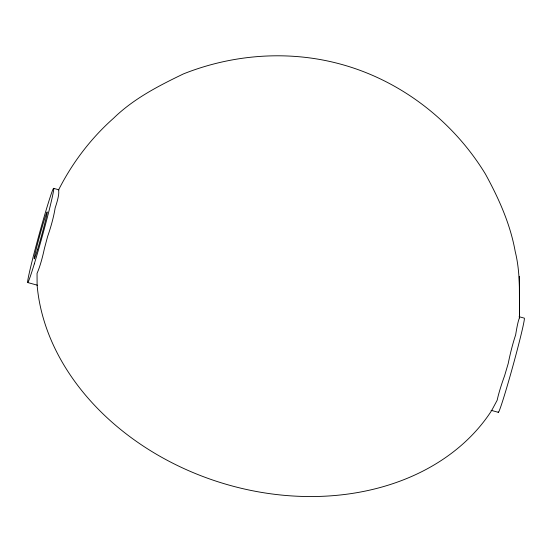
<?xml version="1.0" encoding="UTF-8"?>
<svg xmlns="http://www.w3.org/2000/svg" width="552" height="552" viewBox="0 0 552 552"><rect width="100%" height="100%" fill="white"/><g stroke="black" fill="none" stroke-linecap="round" stroke-linejoin="round"><path stroke-width="0.83" d="M58.581 189.936C72.202 162.95 90.901 138.304 113.553 118.252C133.591 98.691 158.548 85.891 183.526 73.871C233.213 54.117 289.276 50.011 340.984 64.246C400.904 80.599 453.192 121.123 485.408 174.018C498.766 198.403 510.289 223.946 515.209 251.491C520.626 273.295 519.363 295.665 519.529 317.904L519.308 318.276A47.886 3.705 -84.5 0 0 515.644 334.912A47.886 7.528 -78.7 0 0 508.206 363.526L504.618 375.684A47.865 6.555 -68.1 0 0 497.966 396.778L497.152 400.262L491.694 410.481A244.246 191.151 18 0 1 230.605 485.546A244.246 191.151 18 0 1 37.115 285.136L37.046 273.385L38.405 270.052A47.865 9.915 -81.1 0 0 44.353 248.759L47.603 236.518A47.886 10.888 -70.4 0 0 55.152 207.931A47.886 7.066 -64.6 0 0 58.705 191.261L58.822 189.791L53.647 188.363M27.738 282.548L37.474 285.232M491.045 410.308L498.352 412.323M519.529 317.904L519.087 316.71L524.262 318.138A48.852 1.753 -74.6 0 1 512.359 367.991A48.852 1.753 -74.6 0 1 498.214 411.958M519.515 317.041L519.308 276.366M34.314 263.87A48.852 1.753 -74.6 0 0 53.785 188.722A48.852 1.753 -74.6 0 0 33.976 253.768A48.852 1.753 -74.6 0 0 34.314 263.87M37.502 249.663A24.426 0.876 -74.6 0 0 47.237 212.092A24.426 0.876 -74.6 0 0 37.336 244.612A24.426 0.876 -74.6 0 0 37.502 249.663"/></g></svg>
